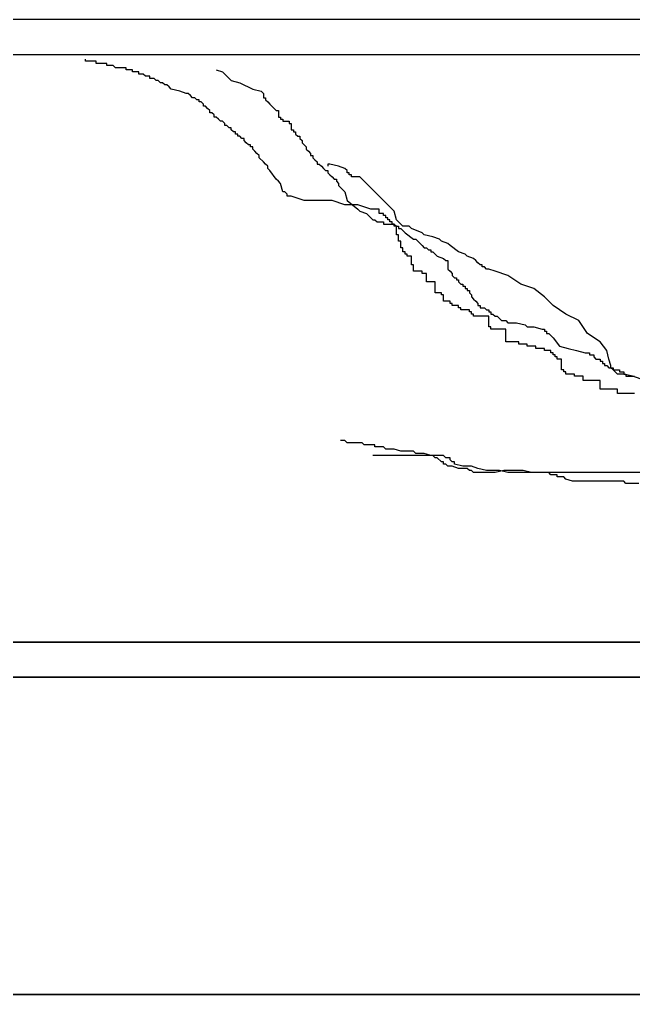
# Model space of a CAD drawing. Header units: millimetres. Extents: x 3060 to 28796, y 18778 to 36190.
# Drawn here: x 17606 to 18128, y 34883 to 35713 of the extents above; entities that cross this region are included whole.
import ezdxf

# ---------------------------------------------------------------- set-up
doc = ezdxf.new("R2010")
doc.units = ezdxf.units.MM

# ---------------------------------------------------------------- blocks, each defined once
blk = doc.blocks.new('A$C5C5230F6')
for p, q in [((2125, 1670), (865, 1670)), ((2095, 1640), (895, 1640)), ((1079.81, 1634.43), (1079.81, 1636.25)), ((1088.93, 1634.43), (1079.81, 1634.43)), ((1088.93, 1632.6), (1088.93, 1634.43)), ((1098.06, 1632.6), (1088.93, 1632.6)), ((1098.06, 1630.78), (1098.06, 1632.6)), ((1103.54, 1630.78), (1098.06, 1630.78)), ((1105.36, 1628.95), (1103.54, 1630.78)), ((1114.49, 1628.95), (1105.36, 1628.95)), ((1114.49, 1627.13), (1114.49, 1628.95)), ((1119.96, 1627.13), (1114.49, 1627.13)), ((1119.96, 1625.31), (1119.96, 1627.13)), ((1191.15, 1627.13), (1196.63, 1625.31)), ((1125.44, 1625.31), (1119.96, 1625.31)), ((1125.44, 1623.48), (1125.44, 1625.31)), ((1129.09, 1623.48), (1125.44, 1623.48)), ((1130.92, 1621.66), (1129.09, 1623.48)), ((1134.57, 1621.66), (1130.92, 1621.66)), ((1134.57, 1619.83), (1134.57, 1621.66)), ((1138.22, 1619.83), (1134.57, 1619.83)), ((1140.04, 1618.01), (1138.22, 1619.83)), ((1196.63, 1625.31), (1198.45, 1623.48)), ((1198.45, 1623.48), (1203.93, 1618.01)), ((1141.87, 1618.01), (1140.04, 1618.01)), ((1143.69, 1616.19), (1141.87, 1618.01)), ((1145.52, 1616.19), (1143.69, 1616.19)), ((1147.34, 1614.36), (1145.52, 1616.19)), ((1149.17, 1614.36), (1147.34, 1614.36)), ((1150.99, 1612.54), (1149.17, 1614.36)), ((1152.82, 1610.72), (1150.99, 1612.54)), ((1160.12, 1608.89), (1152.82, 1610.72)), ((1203.93, 1618.01), (1211.23, 1616.19)), ((1211.23, 1616.19), (1222.18, 1610.72)), ((1222.18, 1610.72), (1229.48, 1608.89)), ((1165.6, 1607.07), (1160.12, 1608.89)), ((1167.42, 1607.07), (1165.6, 1607.07)), ((1169.25, 1605.24), (1167.42, 1607.07)), ((1171.07, 1603.42), (1169.25, 1605.24)), ((1172.9, 1603.42), (1171.07, 1603.42)), ((1174.72, 1601.6), (1172.9, 1603.42)), ((1229.48, 1608.89), (1231.31, 1607.07)), ((1231.31, 1607.07), (1231.31, 1603.42)), ((1231.31, 1603.42), (1233.13, 1603.42)), ((1233.13, 1603.42), (1233.13, 1601.6)), ((1176.55, 1601.6), (1174.72, 1601.6)), ((1176.55, 1599.77), (1176.55, 1601.6)), ((1178.37, 1599.77), (1176.55, 1599.77)), ((1180.2, 1597.95), (1178.37, 1599.77)), ((1180.2, 1596.12), (1180.2, 1597.95)), ((1182.02, 1596.12), (1180.2, 1596.12)), ((1183.85, 1594.3), (1182.02, 1596.12)), ((1185.67, 1592.48), (1183.85, 1594.3)), ((1233.13, 1601.6), (1234.96, 1599.77)), ((1234.96, 1599.77), (1236.78, 1597.95)), ((1236.78, 1597.95), (1238.61, 1596.12)), ((1238.61, 1596.12), (1240.43, 1594.3)), ((1240.43, 1594.3), (1242.26, 1592.48)), ((1185.67, 1590.65), (1185.67, 1592.48)), ((1187.5, 1590.65), (1185.67, 1590.65)), ((1189.32, 1588.83), (1187.5, 1590.65)), ((1189.32, 1587), (1189.32, 1588.83)), ((1191.15, 1587), (1189.32, 1587)), ((1192.98, 1585.18), (1191.15, 1587)), ((1242.26, 1592.48), (1244.08, 1592.48)), ((1244.08, 1592.48), (1244.08, 1587)), ((1244.08, 1587), (1245.91, 1587)), ((1245.91, 1587), (1245.91, 1585.18)), ((1194.8, 1583.36), (1192.98, 1585.18)), ((1196.63, 1583.36), (1194.8, 1583.36)), ((1198.45, 1581.53), (1196.63, 1583.36)), ((1198.45, 1579.71), (1198.45, 1581.53)), ((1200.28, 1579.71), (1198.45, 1579.71)), ((1202.1, 1577.88), (1200.28, 1579.71)), ((1203.93, 1577.88), (1202.1, 1577.88)), ((1203.93, 1576.06), (1203.93, 1577.88)), ((1245.91, 1585.18), (1247.73, 1585.18)), ((1247.73, 1585.18), (1247.73, 1583.36)), ((1247.73, 1583.36), (1253.21, 1583.36)), ((1253.21, 1583.36), (1253.21, 1581.53)), ((1253.21, 1581.53), (1255.03, 1581.53)), ((1255.03, 1581.53), (1255.03, 1576.06)), ((1205.75, 1574.24), (1203.93, 1576.06)), ((1207.58, 1574.24), (1205.75, 1574.24)), ((1207.58, 1572.41), (1207.58, 1574.24)), ((1209.4, 1572.41), (1207.58, 1572.41)), ((1209.4, 1570.59), (1209.4, 1572.41)), ((1211.23, 1570.59), (1209.4, 1570.59)), ((1213.05, 1568.76), (1211.23, 1570.59)), ((1214.88, 1568.76), (1213.05, 1568.76)), ((1214.88, 1566.94), (1214.88, 1568.76)), ((1255.03, 1576.06), (1256.86, 1576.06)), ((1256.86, 1576.06), (1256.86, 1574.24)), ((1256.86, 1574.24), (1258.69, 1574.24)), ((1258.69, 1574.24), (1258.69, 1572.41)), ((1258.69, 1572.41), (1260.51, 1570.59)), ((1260.51, 1570.59), (1262.34, 1570.59)), ((1262.34, 1570.59), (1262.34, 1568.76)), ((1262.34, 1568.76), (1264.16, 1566.94)), ((1216.7, 1565.12), (1214.88, 1566.94)), ((1218.53, 1563.29), (1216.7, 1565.12)), ((1220.35, 1563.29), (1218.53, 1563.29)), ((1220.35, 1561.47), (1220.35, 1563.29)), ((1222.18, 1561.47), (1220.35, 1561.47)), ((1222.18, 1559.64), (1222.18, 1561.47)), ((1264.16, 1566.94), (1264.16, 1565.12)), ((1264.16, 1565.12), (1265.99, 1563.29)), ((1265.99, 1563.29), (1267.81, 1561.47)), ((1267.81, 1561.47), (1267.81, 1559.64)), ((1224, 1557.82), (1222.18, 1559.64)), ((1225.83, 1556), (1224, 1557.82)), ((1227.66, 1554.17), (1225.83, 1556)), ((1227.66, 1552.35), (1227.66, 1554.17)), ((1231.31, 1548.7), (1227.66, 1552.35)), ((1267.81, 1559.64), (1269.64, 1557.82)), ((1269.64, 1557.82), (1271.46, 1556)), ((1271.46, 1556), (1271.46, 1554.17)), ((1271.46, 1554.17), (1273.29, 1554.17)), ((1273.29, 1554.17), (1273.29, 1552.35)), ((1273.29, 1552.35), (1275.11, 1550.52)), ((1233.13, 1546.88), (1231.31, 1548.7)), ((1234.96, 1545.05), (1233.13, 1546.88)), ((1234.96, 1543.23), (1234.96, 1545.05)), ((1275.11, 1550.52), (1276.94, 1548.7)), ((1276.94, 1548.7), (1276.94, 1546.88)), ((1276.94, 1546.88), (1278.76, 1546.88)), ((1278.76, 1546.88), (1280.59, 1545.05)), ((1280.59, 1545.05), (1282.41, 1543.23)), ((1287.89, 1546.88), (1286.06, 1546.88)), ((1286.06, 1546.88), (1286.06, 1545.05)), ((1295.19, 1545.05), (1287.89, 1546.88)), ((1300.67, 1543.23), (1295.19, 1545.05)), ((1236.78, 1541.4), (1234.96, 1543.23)), ((1242.26, 1534.11), (1236.78, 1541.4)), ((1282.41, 1543.23), (1284.24, 1541.4)), ((1284.24, 1541.4), (1286.06, 1541.4)), ((1286.06, 1541.4), (1286.06, 1539.58)), ((1286.06, 1539.58), (1287.89, 1537.76)), ((1287.89, 1537.76), (1289.71, 1535.93)), ((1289.71, 1535.93), (1291.54, 1534.11)), ((1302.49, 1541.4), (1300.67, 1543.23)), ((1302.49, 1539.58), (1302.49, 1541.4)), ((1304.32, 1539.58), (1302.49, 1539.58)), ((1304.32, 1537.76), (1304.32, 1539.58)), ((1306.14, 1537.76), (1304.32, 1537.76)), ((1306.14, 1535.93), (1306.14, 1537.76)), ((1313.44, 1535.93), (1306.14, 1535.93)), ((1315.27, 1534.11), (1313.44, 1535.93)), ((1244.08, 1532.29), (1242.26, 1534.11)), ((1245.91, 1530.46), (1244.08, 1532.29)), ((1247.73, 1523.17), (1245.91, 1530.46)), ((1291.54, 1534.11), (1293.37, 1534.11)), ((1293.37, 1534.11), (1293.37, 1532.29)), ((1293.37, 1532.29), (1295.19, 1530.46)), ((1295.19, 1530.46), (1295.19, 1528.64)), ((1295.19, 1528.64), (1300.67, 1523.17)), ((1317.09, 1532.29), (1315.27, 1534.11)), ((1322.57, 1526.81), (1317.09, 1532.29)), ((1249.56, 1523.17), (1247.73, 1523.17)), ((1251.38, 1521.34), (1249.56, 1523.17)), ((1251.38, 1519.52), (1251.38, 1521.34)), ((1255.03, 1519.52), (1251.38, 1519.52)), ((1265.99, 1515.87), (1255.03, 1519.52)), ((1300.67, 1523.17), (1302.49, 1515.87)), ((1324.4, 1524.99), (1322.57, 1526.81)), ((1329.87, 1519.52), (1324.4, 1524.99)), ((1331.7, 1517.69), (1329.87, 1519.52)), ((1289.71, 1515.87), (1265.99, 1515.87)), ((1300.67, 1512.22), (1289.71, 1515.87)), ((1311.62, 1512.22), (1300.67, 1512.22)), ((1302.49, 1515.87), (1311.62, 1508.57)), ((1322.57, 1508.57), (1311.62, 1512.22)), ((1339, 1510.4), (1331.7, 1517.69)), ((1311.62, 1508.57), (1313.44, 1506.75)), ((1313.44, 1506.75), (1318.92, 1504.93)), ((1318.92, 1504.93), (1320.74, 1503.1)), ((1320.74, 1503.1), (1322.57, 1501.28)), ((1329.87, 1508.57), (1322.57, 1508.57)), ((1329.87, 1504.93), (1329.87, 1508.57)), ((1333.52, 1504.93), (1329.87, 1504.93)), ((1333.52, 1503.1), (1333.52, 1504.93)), ((1335.35, 1503.1), (1333.52, 1503.1)), ((1335.35, 1501.28), (1335.35, 1503.1)), ((1340.82, 1508.57), (1339, 1510.4)), ((1342.65, 1506.75), (1340.82, 1508.57)), ((1344.47, 1499.45), (1342.65, 1506.75)), ((1322.57, 1501.28), (1324.4, 1499.45)), ((1324.4, 1499.45), (1326.22, 1499.45)), ((1326.22, 1499.45), (1328.05, 1497.63)), ((1328.05, 1497.63), (1333.52, 1497.63)), ((1333.52, 1497.63), (1333.52, 1495.81)), ((1333.52, 1495.81), (1342.65, 1495.81)), ((1337.17, 1501.28), (1335.35, 1501.28)), ((1337.17, 1499.45), (1337.17, 1501.28)), ((1339, 1499.45), (1337.17, 1499.45)), ((1339, 1497.63), (1339, 1499.45)), ((1340.82, 1497.63), (1339, 1497.63)), ((1340.82, 1495.81), (1340.82, 1497.63)), ((1342.65, 1495.81), (1340.82, 1495.81)), ((1342.65, 1495.81), (1344.47, 1493.98)), ((1342.65, 1493.98), (1342.65, 1495.81)), ((1346.3, 1497.63), (1344.47, 1499.45)), ((1348.12, 1495.81), (1346.3, 1497.63)), ((1349.95, 1493.98), (1348.12, 1495.81)), ((1344.47, 1493.98), (1342.65, 1493.98)), ((1344.47, 1493.98), (1346.3, 1493.98)), ((1344.47, 1486.69), (1344.47, 1493.98)), ((1346.3, 1486.69), (1344.47, 1486.69)), ((1346.3, 1493.98), (1346.3, 1492.16)), ((1346.3, 1492.16), (1348.12, 1492.16)), ((1346.3, 1481.21), (1346.3, 1486.69)), ((1348.12, 1492.16), (1349.95, 1490.33)), ((1355.43, 1493.98), (1349.95, 1493.98)), ((1349.95, 1490.33), (1351.77, 1488.51)), ((1351.77, 1488.51), (1359.08, 1483.04)), ((1357.25, 1492.16), (1355.43, 1493.98)), ((1366.38, 1488.51), (1357.25, 1492.16)), ((1368.2, 1486.69), (1366.38, 1488.51)), ((1375.5, 1484.86), (1368.2, 1486.69)), ((1348.12, 1481.21), (1346.3, 1481.21)), ((1348.12, 1475.74), (1348.12, 1481.21)), ((1359.08, 1483.04), (1360.9, 1483.04)), ((1360.9, 1483.04), (1362.73, 1481.21)), ((1362.73, 1481.21), (1364.55, 1479.39)), ((1364.55, 1479.39), (1366.38, 1477.57)), ((1366.38, 1477.57), (1368.2, 1475.74)), ((1380.98, 1483.04), (1375.5, 1484.86)), ((1382.8, 1481.21), (1380.98, 1483.04)), ((1388.28, 1479.39), (1382.8, 1481.21)), ((1390.11, 1477.57), (1388.28, 1479.39)), ((1397.41, 1472.09), (1390.11, 1477.57)), ((1349.95, 1475.74), (1348.12, 1475.74)), ((1349.95, 1472.09), (1349.95, 1475.74)), ((1351.77, 1472.09), (1349.95, 1472.09)), ((1351.77, 1470.27), (1351.77, 1472.09)), ((1353.6, 1470.27), (1351.77, 1470.27)), ((1353.6, 1468.45), (1353.6, 1470.27)), ((1368.2, 1475.74), (1370.03, 1475.74)), ((1370.03, 1475.74), (1371.85, 1473.92)), ((1371.85, 1473.92), (1373.68, 1473.92)), ((1373.68, 1473.92), (1373.68, 1472.09)), ((1373.68, 1472.09), (1375.5, 1472.09)), ((1375.5, 1472.09), (1377.33, 1470.27)), ((1377.33, 1470.27), (1379.15, 1468.45)), ((1402.88, 1470.27), (1397.41, 1472.09)), ((1404.71, 1468.45), (1402.88, 1470.27)), ((1357.25, 1468.45), (1353.6, 1468.45)), ((1357.25, 1461.15), (1357.25, 1468.45)), ((1359.08, 1461.15), (1357.25, 1461.15)), ((1359.08, 1455.68), (1359.08, 1461.15)), ((1379.15, 1468.45), (1384.63, 1466.62)), ((1384.63, 1466.62), (1386.45, 1464.8)), ((1386.45, 1464.8), (1388.28, 1464.8)), ((1388.28, 1464.8), (1388.28, 1457.5)), ((1410.18, 1466.62), (1404.71, 1468.45)), ((1412.01, 1464.8), (1410.18, 1466.62)), ((1413.83, 1462.97), (1412.01, 1464.8)), ((1415.66, 1461.15), (1413.83, 1462.97)), ((1417.48, 1461.15), (1415.66, 1461.15)), ((1417.48, 1459.33), (1417.48, 1461.15)), ((1366.38, 1455.68), (1359.08, 1455.68)), ((1366.38, 1453.86), (1366.38, 1455.68)), ((1370.03, 1453.86), (1366.38, 1453.86)), ((1370.03, 1446.56), (1370.03, 1453.86)), ((1388.28, 1457.5), (1390.11, 1455.68)), ((1390.11, 1455.68), (1391.93, 1453.86)), ((1391.93, 1453.86), (1391.93, 1452.03)), ((1419.31, 1459.33), (1417.48, 1459.33)), ((1421.14, 1457.5), (1419.31, 1459.33)), ((1422.96, 1457.5), (1421.14, 1457.5)), ((1428.44, 1455.68), (1422.96, 1457.5)), ((1439.39, 1452.03), (1428.44, 1455.68)), ((1377.33, 1446.56), (1370.03, 1446.56)), ((1377.33, 1437.44), (1377.33, 1446.56)), ((1391.93, 1452.03), (1393.76, 1450.21)), ((1393.76, 1450.21), (1395.58, 1450.21)), ((1395.58, 1450.21), (1395.58, 1448.38)), ((1395.58, 1448.38), (1397.41, 1448.38)), ((1397.41, 1448.38), (1397.41, 1446.56)), ((1397.41, 1446.56), (1399.23, 1444.74)), ((1399.23, 1444.74), (1401.06, 1444.74)), ((1401.06, 1444.74), (1401.06, 1442.91)), ((1450.34, 1444.74), (1439.39, 1452.03)), ((1461.29, 1441.09), (1450.34, 1444.74)), ((1382.8, 1437.44), (1377.33, 1437.44)), ((1382.8, 1435.62), (1382.8, 1437.44)), ((1401.06, 1442.91), (1402.88, 1442.91)), ((1402.88, 1442.91), (1402.88, 1441.09)), ((1402.88, 1441.09), (1404.71, 1441.09)), ((1404.71, 1441.09), (1404.71, 1439.26)), ((1404.71, 1439.26), (1406.53, 1439.26)), ((1406.53, 1439.26), (1406.53, 1437.44)), ((1406.53, 1437.44), (1408.36, 1435.62)), ((1470.42, 1433.79), (1461.29, 1441.09)), ((1384.63, 1435.62), (1382.8, 1435.62)), ((1384.63, 1430.14), (1384.63, 1435.62)), ((1390.11, 1430.14), (1384.63, 1430.14)), ((1390.11, 1428.32), (1390.11, 1430.14)), ((1391.93, 1428.32), (1390.11, 1428.32)), ((1391.93, 1426.5), (1391.93, 1428.32)), ((1408.36, 1435.62), (1408.36, 1433.79)), ((1408.36, 1433.79), (1410.18, 1431.97)), ((1410.18, 1431.97), (1412.01, 1430.14)), ((1412.01, 1430.14), (1413.83, 1428.32)), ((1413.83, 1428.32), (1413.83, 1426.5)), ((1477.72, 1426.5), (1470.42, 1433.79)), ((1397.41, 1426.5), (1391.93, 1426.5)), ((1397.41, 1424.67), (1397.41, 1426.5)), ((1399.23, 1424.67), (1397.41, 1424.67)), ((1399.23, 1422.85), (1399.23, 1424.67)), ((1406.53, 1422.85), (1399.23, 1422.85)), ((1406.53, 1421.02), (1406.53, 1422.85)), ((1408.36, 1421.02), (1406.53, 1421.02)), ((1408.36, 1419.2), (1408.36, 1421.02)), ((1413.83, 1426.5), (1415.66, 1426.5)), ((1415.66, 1426.5), (1415.66, 1424.67)), ((1415.66, 1424.67), (1419.31, 1424.67)), ((1419.31, 1424.67), (1421.14, 1422.85)), ((1421.14, 1422.85), (1422.96, 1422.85)), ((1422.96, 1422.85), (1422.96, 1421.02)), ((1422.96, 1421.02), (1424.79, 1421.02)), ((1424.79, 1421.02), (1424.79, 1419.2)), ((1488.67, 1419.2), (1477.72, 1426.5)), ((1410.18, 1419.2), (1408.36, 1419.2)), ((1410.18, 1417.38), (1410.18, 1419.2)), ((1422.96, 1417.38), (1410.18, 1417.38)), ((1422.96, 1408.26), (1422.96, 1417.38)), ((1424.79, 1419.2), (1426.61, 1419.2)), ((1426.61, 1419.2), (1428.44, 1417.38)), ((1428.44, 1417.38), (1430.26, 1417.38)), ((1430.26, 1417.38), (1432.09, 1415.55)), ((1432.09, 1415.55), (1433.91, 1413.73)), ((1433.91, 1413.73), (1437.56, 1413.73)), ((1437.56, 1413.73), (1439.39, 1411.9)), ((1439.39, 1411.9), (1446.69, 1411.9)), ((1446.69, 1411.9), (1453.99, 1410.08)), ((1499.62, 1413.73), (1488.67, 1419.2)), ((1506.92, 1402.78), (1499.62, 1413.73)), ((1424.79, 1408.26), (1422.96, 1408.26)), ((1424.79, 1406.43), (1424.79, 1408.26)), ((1437.56, 1406.43), (1424.79, 1406.43)), ((1437.56, 1395.49), (1437.56, 1406.43)), ((1453.99, 1410.08), (1455.82, 1408.26)), ((1455.82, 1408.26), (1461.29, 1408.26)), ((1461.29, 1408.26), (1468.59, 1406.43)), ((1468.59, 1406.43), (1470.42, 1406.43)), ((1470.42, 1406.43), (1470.42, 1404.61)), ((1470.42, 1404.61), (1472.24, 1404.61)), ((1472.24, 1404.61), (1472.24, 1402.78)), ((1472.24, 1402.78), (1474.07, 1402.78)), ((1474.07, 1402.78), (1475.89, 1400.96)), ((1517.88, 1395.49), (1506.92, 1402.78)), ((1448.51, 1395.49), (1437.56, 1395.49)), ((1448.51, 1393.66), (1448.51, 1395.49)), ((1475.89, 1400.96), (1477.72, 1399.14)), ((1477.72, 1399.14), (1483.19, 1391.84)), ((1523.35, 1388.19), (1517.88, 1395.49)), ((1455.82, 1393.66), (1448.51, 1393.66)), ((1455.82, 1391.84), (1455.82, 1393.66)), ((1463.12, 1391.84), (1455.82, 1391.84)), ((1463.12, 1390.02), (1463.12, 1391.84)), ((1470.42, 1390.02), (1463.12, 1390.02)), ((1470.42, 1388.19), (1470.42, 1390.02)), ((1475.89, 1388.19), (1470.42, 1388.19)), ((1475.89, 1386.37), (1475.89, 1388.19)), ((1477.72, 1386.37), (1475.89, 1386.37)), ((1477.72, 1384.54), (1477.72, 1386.37)), ((1483.19, 1391.84), (1490.5, 1390.02)), ((1490.5, 1390.02), (1497.8, 1388.19)), ((1497.8, 1388.19), (1505.1, 1386.37)), ((1505.1, 1386.37), (1508.75, 1386.37)), ((1508.75, 1386.37), (1508.75, 1384.54)), ((1525.18, 1380.9), (1523.35, 1388.19)), ((1479.54, 1384.54), (1477.72, 1384.54)), ((1479.54, 1382.72), (1479.54, 1384.54)), ((1481.37, 1382.72), (1479.54, 1382.72)), ((1481.37, 1380.9), (1481.37, 1382.72)), ((1485.02, 1380.9), (1481.37, 1380.9)), ((1485.02, 1371.78), (1485.02, 1380.9)), ((1508.75, 1384.54), (1512.4, 1384.54)), ((1512.4, 1384.54), (1512.4, 1382.72)), ((1512.4, 1382.72), (1514.22, 1380.9)), ((1514.22, 1380.9), (1517.88, 1380.9)), ((1517.88, 1380.9), (1517.88, 1379.07)), ((1517.88, 1379.07), (1519.7, 1379.07)), ((1519.7, 1379.07), (1519.7, 1377.25)), ((1527, 1375.42), (1525.18, 1380.9)), ((1486.85, 1371.78), (1485.02, 1371.78)), ((1486.85, 1369.95), (1486.85, 1371.78)), ((1488.67, 1369.95), (1486.85, 1369.95)), ((1488.67, 1368.13), (1488.67, 1369.95)), ((1519.7, 1377.25), (1521.53, 1377.25)), ((1521.53, 1377.25), (1521.53, 1375.42)), ((1521.53, 1375.42), (1523.35, 1375.42)), ((1523.35, 1375.42), (1525.18, 1373.6)), ((1525.18, 1373.6), (1528.83, 1373.6)), ((1527, 1373.6), (1527, 1375.42)), ((1528.83, 1371.78), (1527, 1373.6)), ((1528.83, 1373.6), (1528.83, 1371.78)), ((1530.65, 1369.95), (1528.83, 1371.78)), ((1528.83, 1371.78), (1534.3, 1371.78)), ((1532.48, 1368.13), (1530.65, 1369.95)), ((1534.3, 1371.78), (1534.3, 1369.95)), ((1534.3, 1369.95), (1537.95, 1369.95)), ((1537.95, 1369.95), (1537.95, 1368.13)), ((1495.97, 1368.13), (1488.67, 1368.13)), ((1495.97, 1366.31), (1495.97, 1368.13)), ((1503.27, 1366.31), (1495.97, 1366.31)), ((1503.27, 1362.66), (1503.27, 1366.31)), ((1517.88, 1362.66), (1503.27, 1362.66)), ((1517.88, 1355.36), (1517.88, 1362.66)), ((1537.95, 1368.13), (1532.48, 1368.13)), ((1545.25, 1366.31), (1537.95, 1368.13)), ((1537.95, 1368.13), (1539.78, 1368.13)), ((1539.78, 1368.13), (1539.78, 1366.31)), ((1539.78, 1366.31), (1547.08, 1366.31)), ((1556.21, 1362.66), (1545.25, 1366.31)), ((1532.48, 1355.36), (1517.88, 1355.36)), ((1532.48, 1351.71), (1532.48, 1355.36)), ((1547.08, 1351.71), (1532.48, 1351.71)), ((1300.67, 1311.59), (1297.02, 1311.59)), ((1302.49, 1309.76), (1300.67, 1311.59)), ((1315.27, 1309.76), (1302.49, 1309.76)), ((1317.09, 1307.94), (1315.27, 1309.76)), ((1326.22, 1307.94), (1317.09, 1307.94)), ((1326.22, 1306.11), (1326.22, 1307.94)), ((1333.52, 1306.11), (1326.22, 1306.11)), ((1335.35, 1304.29), (1333.52, 1306.11)), ((1342.65, 1304.29), (1335.35, 1304.29)), ((1348.12, 1302.47), (1342.65, 1304.29)), ((1375.5, 1298.82), (1324.4, 1298.82)), ((1359.08, 1302.47), (1348.12, 1302.47)), ((1360.9, 1300.64), (1359.08, 1302.47)), ((1368.2, 1300.64), (1360.9, 1300.64)), ((1373.68, 1298.82), (1368.2, 1300.64)), ((1384.63, 1298.82), (1373.68, 1298.82)), ((1377.33, 1296.99), (1375.5, 1298.82)), ((1379.15, 1296.99), (1377.33, 1296.99)), ((1382.8, 1293.35), (1379.15, 1296.99)), ((1386.45, 1296.99), (1384.63, 1298.82)), ((1390.11, 1296.99), (1386.45, 1296.99)), ((1390.11, 1295.17), (1390.11, 1296.99)), ((1391.93, 1293.35), (1390.11, 1295.17)), ((1384.63, 1293.35), (1382.8, 1293.35)), ((1384.63, 1291.52), (1384.63, 1293.35)), ((1386.45, 1291.52), (1384.63, 1291.52)), ((1388.28, 1289.7), (1386.45, 1291.52)), ((1391.93, 1289.7), (1388.28, 1289.7)), ((1393.76, 1293.35), (1391.93, 1293.35)), ((1397.41, 1287.88), (1391.93, 1289.7)), ((1393.76, 1291.52), (1393.76, 1293.35)), ((1401.06, 1289.7), (1393.76, 1291.52)), ((1404.71, 1287.88), (1397.41, 1287.88)), ((1408.36, 1289.7), (1401.06, 1289.7)), ((1406.53, 1286.05), (1404.71, 1287.88)), ((1413.83, 1287.88), (1408.36, 1289.7)), ((1421.14, 1286.05), (1413.83, 1287.88)), ((1408.36, 1286.05), (1406.53, 1286.05)), ((1410.18, 1284.23), (1408.36, 1286.05)), ((1428.44, 1284.23), (1410.18, 1284.23)), ((1432.09, 1286.05), (1421.14, 1286.05)), ((1435.74, 1286.05), (1428.44, 1284.23)), ((1439.39, 1284.23), (1432.09, 1286.05)), ((1452.17, 1286.05), (1435.74, 1286.05)), ((1565.33, 1284.23), (1439.39, 1284.23)), ((1459.47, 1284.23), (1452.17, 1286.05)), ((1474.07, 1284.23), (1459.47, 1284.23)), ((1475.89, 1282.4), (1474.07, 1284.23)), ((1481.37, 1282.4), (1475.89, 1282.4)), ((1481.37, 1280.58), (1481.37, 1282.4)), ((1486.85, 1280.58), (1481.37, 1280.58)), ((1488.67, 1278.76), (1486.85, 1280.58)), ((1494.15, 1276.93), (1488.67, 1278.76)), ((1537.95, 1276.93), (1494.15, 1276.93)), ((1539.78, 1275.11), (1537.95, 1276.93)), ((1550.73, 1275.11), (1539.78, 1275.11)), ((895, 1140), (2095, 1140)), ((2095, 1140), (895, 1140)), ((2095, 1140), (895, 1140)), ((865, 1110), (2125, 1110)), ((2125, 1110), (865, 1110)), ((630, 840), (2360, 840)), ((2360, 840), (630, 840))]:
    blk.add_line(p, q)

msp = doc.modelspace()

# ---------------------------------------------------------------- block references
msp.add_blockref('A$C5C5230F6', (16582.01, 34042.96))

doc.saveas('drawing.dxf')
